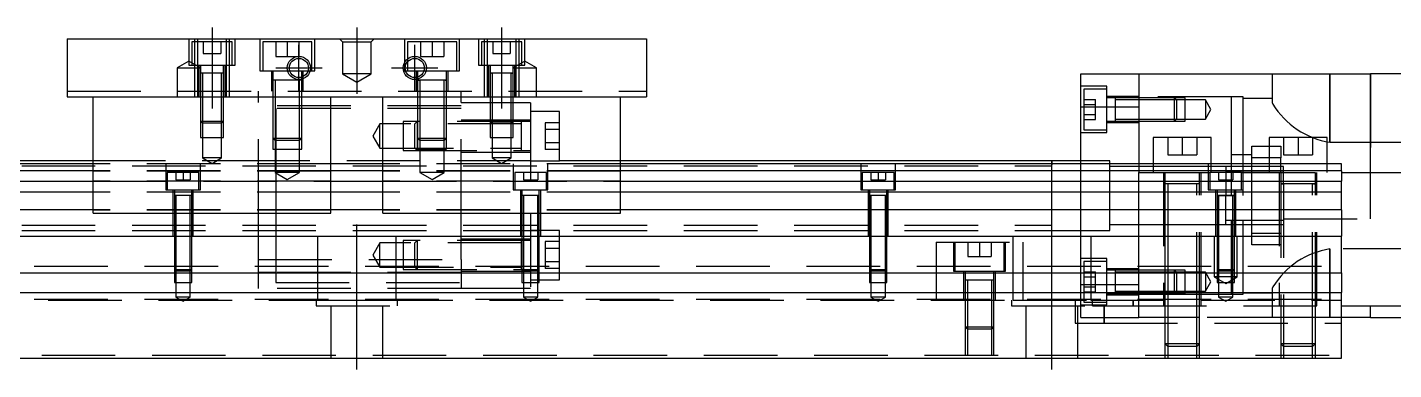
# Model space of a CAD drawing. Extents: x -10 to 536, y -255 to 77.
# Drawn here: x 113.1 to 349, y -223.3 to -164.3 of the extents above; entities that cross this region are included whole.
import ezdxf

# ---------------------------------------------------------------- set-up
doc = ezdxf.new("R2010")
doc.units = 0
doc.linetypes.add('CENTER', pattern=[50.8, 31.75, -6.35, 6.35, -6.35])
doc.linetypes.add('DASHED', pattern=[19.05, 12.7, -6.35])
doc.layers.get('0').update_dxf_attribs({"linetype": 'CONTINUOUS'})
doc.layers.add('CENTER', color=1, linetype='CENTER')

msp = doc.modelspace()

# ---------------------------------------------------------------- linework, layer by layer
at = {"color": 7, "linetype": 'CONTINUOUS'}
for p, q in [((120, -166.31), (120, -176.31)), ((120, -166.31), (220, -166.31)), ((220, -166.31), (220, -176.31)), ((295, -177.98029), (295, -172.31)), ((295, -172.31), (305, -172.31)), ((305, -172.31), (345, -172.31)), ((305, -172.31), (305, -187.81)), ((345, -189.31), (345, -172.31)), ((355, -172.31), (345, -172.31)), ((120, -176.31), (220, -176.31)), ((124.5, -196.31), (124.5, -176.31)), ((165.5, -196.31), (165.5, -176.31)), ((174.5, -196.31), (174.5, -176.31)), ((215.5, -196.31), (215.5, -176.31)), ((300.9, -176.460752), (300.9, -177.045768)), ((295, -177.98029), (305, -177.98029)), ((295, -187.81), (295, -177.98029)), ((317.5, -183.31), (307.5, -183.31)), ((307.5, -183.31), (307.5, -187.81)), ((317.5, -187.81), (317.5, -183.31)), ((337.5, -183.31), (327.5, -183.31)), ((327.5, -183.31), (327.5, -187.81)), ((337.5, -187.81), (337.5, -183.31)), ((124.5, -187.81), (0, -187.81)), ((124.5, -187.31), (60.5, -187.31)), ((174.5, -187.81), (165.5, -187.81)), ((290.005, -187.31), (215.5, -187.31)), ((340, -187.81), (215.5, -187.81)), ((295, -187.31), (289.995, -187.31)), ((290, -193.31), (290, -187.309994)), ((290, -199.310006), (290, -187.309994)), ((290, -187.808756), (290, -187.31)), ((290, -198.435), (290, -188.185)), ((340, -189.062272), (340, -187.81)), ((124.5, -189.062272), (0, -189.062272)), ((0, -190.83668), (124.5, -190.83668)), ((174.5, -189.062272), (165.5, -189.062272)), ((165.5, -190.83668), (174.5, -190.83668)), ((340, -189.062272), (215.5, -189.062272)), ((215.5, -190.83668), (340, -190.83668)), ((340, -189.062272), (340, -190.83668)), ((340, -189.31), (355, -189.31)), ((340, -192.733076), (340, -190.83668)), ((124.5, -192.733076), (0, -192.733076)), ((174.5, -192.733076), (165.5, -192.733076)), ((340, -192.733076), (215.5, -192.733076)), ((340, -195.787372), (340, -192.733076)), ((124.5, -195.787372), (0, -195.787372)), ((124.5, -196.31), (165.5, -196.31)), ((174.5, -195.787372), (165.5, -195.787372)), ((174.5, -196.31), (215.5, -196.31)), ((340, -195.787372), (215.5, -195.787372)), ((340, -195.787372), (340, -200.31)), ((0, -200.31), (340, -200.31)), ((290, -199.310006), (290, -198.435)), ((340, -206.61), (340, -200.31)), ((0, -206.61), (340, -206.61)), ((340, -206.61), (340, -210.01)), ((0, -210.01), (340, -210.01)), ((340, -221.31), (340, -210.01)), ((340, -212.31), (355, -212.31)), ((345, -214.31), (340, -214.31)), ((345, -214.31), (345, -212.31)), ((345, -214.31), (355, -214.31)), ((0, -221.31), (340, -221.31))]:
    msp.add_line(p, q, dxfattribs=at)
at = {"color": 3, "linetype": 'DASHED'}
for p, q in [((141, -166.31), (141, -170.81)), ((148.5, -166.81), (141.5, -166.81)), ((141.5, -166.81), (141.5, -170.81)), ((142.000006, -166.31), (142.000006, -166.81)), ((142.000006, -166.81), (142.000006, -170.81)), ((142.5, -166.31), (142.5, -176.31)), ((143.5, -166.81), (143.5, -168.81)), ((145, -166.81), (145, -168.81)), ((146.5, -166.81), (146.5, -168.81)), ((147.5, -176.31), (147.5, -166.31)), ((147.999994, -166.81), (147.999994, -166.31)), ((147.999994, -170.81), (147.999994, -166.81)), ((148.5, -170.81), (148.5, -166.81)), ((149, -170.81), (149, -166.31)), ((153.25, -166.31), (153.25, -171.81)), ((162.25, -166.81), (153.75, -166.81)), ((153.75, -166.81), (153.75, -171.81)), ((156, -166.81), (156, -169.31)), ((158, -166.81), (158, -169.31)), ((160, -166.81), (160, -169.31)), ((162.25, -171.81), (162.25, -166.81)), ((162.75, -171.81), (162.75, -166.31)), ((167, -166.31), (167.5, -166.81)), ((167.5, -166.81), (167.5, -172.31)), ((167.5, -166.81), (172.5, -166.81)), ((172.5, -166.81), (173, -166.31)), ((172.5, -172.31), (172.5, -166.81)), ((178.25, -166.31), (178.25, -171.81)), ((187.25, -166.81), (178.75, -166.81)), ((178.75, -166.81), (178.75, -169.74875)), ((181, -166.81), (181, -169.31)), ((183, -166.81), (183, -169.31)), ((185, -166.81), (185, -169.31)), ((187.25, -171.81), (187.25, -166.81)), ((187.75, -171.81), (187.75, -166.31)), ((191, -166.31), (191, -170.81)), ((198.5, -166.81), (191.5, -166.81)), ((191.5, -166.81), (191.5, -170.81)), ((192.000006, -166.31), (192.000006, -166.81)), ((192.000006, -166.81), (192.000006, -170.81)), ((192.5, -166.31), (192.5, -176.31)), ((193.5, -166.81), (193.5, -168.81)), ((195, -166.81), (195, -168.81)), ((196.5, -166.81), (196.5, -168.81)), ((197.5, -176.31), (197.5, -166.31)), ((197.999994, -166.81), (197.999994, -166.31)), ((197.999994, -170.81), (197.999994, -166.81)), ((198.5, -170.81), (198.5, -166.81)), ((199, -170.81), (199, -166.31)), ((143.5, -168.81), (145, -168.81)), ((145, -168.81), (146.5, -168.81)), ((156, -169.31), (158, -169.31)), ((158, -169.31), (160, -169.31)), ((178.75, -169.74875), (178.75, -170.232968)), ((181, -169.31), (183, -169.31)), ((183, -169.31), (185, -169.31)), ((193.5, -168.81), (195, -168.81)), ((195, -168.81), (196.5, -168.81)), ((141, -170.1553), (139, -171.31)), ((139, -171.31), (143, -171.31)), ((139, -171.31), (139, -176.31)), ((143, -171.31), (141, -170.1553)), ((141, -170.81), (149, -170.81)), ((142.000006, -170.81), (142.000006, -176.31)), ((142.75, -170.81), (142.75, -176.31)), ((143, -170.81), (143, -172.21)), ((147, -172.21), (147, -170.81)), ((147.25, -176.31), (147.25, -170.81)), ((147.999994, -176.31), (147.999994, -170.81)), ((153.25, -171.81), (162.75, -171.81)), ((155.25, -171.81), (155.25, -175.31)), ((155.5, -171.81), (155.5, -173.41)), ((160.5, -172.882418), (160.5, -171.81)), ((160.75, -175.31), (160.75, -171.81)), ((178.25, -171.81), (187.75, -171.81)), ((178.75, -170.232968), (178.75, -171.81)), ((180.25, -171.81), (180.25, -175.31)), ((180.5, -171.81), (180.5, -172.882418)), ((185.5, -173.41), (185.5, -171.81)), ((185.75, -175.31), (185.75, -171.81)), ((191, -170.81), (199, -170.81)), ((192.000006, -170.81), (192.000006, -176.31)), ((192.75, -170.81), (192.75, -176.31)), ((193, -170.81), (193, -172.21)), ((199, -170.1553), (197, -171.31)), ((197, -172.21), (197, -170.81)), ((197, -171.31), (201, -171.31)), ((197.25, -176.31), (197.25, -170.81)), ((197.999994, -176.31), (197.999994, -170.81)), ((201, -171.31), (199, -170.1553)), ((201, -176.31), (201, -171.31)), ((147.000006, -172.21), (142.999994, -172.21)), ((147.000006, -172.21), (142.999994, -172.21)), ((143, -172.205), (143, -172.21)), ((143.216708, -172.21), (143, -172.21)), ((143, -172.21), (143, -172.215)), ((143, -172.21), (143, -176.31)), ((146.783332, -172.21), (143.216708, -172.21)), ((143.35, -172.21), (143.35, -176.31)), ((146.65, -176.31), (146.65, -172.21)), ((147, -172.21), (146.783332, -172.21)), ((147, -172.21), (147, -172.205)), ((147, -172.215), (147, -172.21)), ((147, -176.31), (147, -172.21)), ((160.500006, -173.41), (155.499994, -173.41)), ((155.5, -173.405), (155.5, -173.41)), ((155.757468, -173.41), (155.5, -173.41)), ((155.5, -173.41), (155.5, -173.415)), ((155.5, -173.41), (155.5, -175.31)), ((160.013852, -173.41), (155.757468, -173.41)), ((155.9, -173.41), (155.9, -175.31)), ((160.242552, -173.41), (160.013852, -173.41)), ((160.1, -175.31), (160.1, -173.41)), ((160.5, -173.41), (160.242552, -173.41)), ((160.5, -173.246492), (160.5, -172.882418)), ((160.5, -173.41), (160.5, -173.246492)), ((160.5, -173.41), (160.5, -173.405)), ((160.5, -173.415), (160.5, -173.41)), ((160.5, -175.31), (160.5, -173.41)), ((167.5, -172.31), (170, -173.753376)), ((172.5, -172.31), (167.5, -172.31)), ((170, -173.753376), (172.5, -172.31)), ((185.500006, -173.41), (180.499994, -173.41)), ((185.500006, -173.41), (180.499994, -173.41)), ((185.500006, -173.41), (180.499994, -173.41)), ((180.5, -172.882418), (180.5, -173.246492)), ((180.5, -173.246492), (180.5, -173.41)), ((180.5, -173.405), (180.5, -173.41)), ((180.5, -173.41), (180.757448, -173.41)), ((180.757468, -173.41), (180.5, -173.41)), ((180.5, -173.41), (180.5, -173.415)), ((180.5, -173.41), (180.5, -175.31)), ((185.242552, -173.41), (180.757468, -173.41)), ((180.9, -173.41), (180.9, -175.31)), ((185.1, -175.31), (185.1, -173.41)), ((185.5, -173.41), (185.242552, -173.41)), ((185.242602, -173.41), (185.5, -173.41)), ((185.5, -173.41), (185.5, -173.405)), ((185.5, -173.415), (185.5, -173.41)), ((185.5, -175.31), (185.5, -173.41)), ((197.000006, -172.21), (192.999994, -172.21)), ((197.000006, -172.21), (192.999994, -172.21)), ((197.000006, -172.21), (192.999994, -172.21)), ((193, -172.205), (193, -172.21)), ((193, -172.21), (193.216462, -172.21)), ((193.216708, -172.21), (193, -172.21)), ((193, -172.21), (193, -172.215)), ((193, -172.21), (193, -176.31)), ((196.783332, -172.21), (193.216708, -172.21)), ((193.35, -172.21), (193.35, -176.31)), ((196.65, -176.31), (196.65, -172.21)), ((197, -172.21), (196.783332, -172.21)), ((196.783538, -172.21), (197, -172.21)), ((197, -172.21), (197, -172.205)), ((197, -172.215), (197, -172.21)), ((197, -176.31), (197, -172.21)), ((299.5, -174.460758), (295, -174.460758)), ((299.5, -182.460758), (299.5, -174.460758)), ((328, -172.31), (328, -177.044622)), ((338, -184.114212), (338, -172.31)), ((338, -172.31), (338, -184.114212)), ((345, -172.31), (345, -189.31)), ((120, -175.31), (220, -175.31)), ((143, -176.31), (143, -180.46)), ((143.000006, -176.31), (143.000002, -180.46)), ((143.35, -176.31), (143.35, -180.81)), ((146.65, -180.81), (146.65, -176.31)), ((146.999998, -180.46), (146.999994, -176.31)), ((147, -180.46), (147, -176.31)), ((153, -176.31), (153, -175.31)), ((153, -196.31), (153, -176.31)), ((155.5, -175.31), (155.5, -176.31)), ((155.5, -176.31), (155.5, -183.41)), ((155.500006, -175.31), (155.500006, -176.31)), ((155.500006, -176.31), (155.500006, -183.410006)), ((155.9, -175.31), (155.9, -176.31)), ((155.9, -176.31), (155.9, -183.81)), ((160.1, -176.31), (160.1, -175.31)), ((160.1, -183.81), (160.1, -176.31)), ((160.499994, -176.31), (160.499994, -175.31)), ((160.499994, -183.410006), (160.499994, -176.31)), ((160.5, -176.31), (160.5, -175.31)), ((160.5, -183.41), (160.5, -176.31)), ((180.5, -175.31), (180.5, -183.41)), ((180.500006, -175.31), (180.500006, -183.41)), ((180.9, -175.31), (180.9, -183.81)), ((185.1, -176.31), (185.1, -175.31)), ((185.1, -183.81), (185.1, -176.31)), ((185.499994, -176.31), (185.499994, -175.31)), ((185.499994, -183.410006), (185.499994, -176.31)), ((185.5, -176.31), (185.5, -175.31)), ((185.5, -183.41), (185.5, -176.31)), ((188, -176.31), (188, -175.31)), ((188, -196.31), (188, -176.31)), ((193, -176.31), (193, -180.46)), ((193.000006, -176.31), (193.000002, -180.46)), ((193.35, -176.31), (193.35, -180.81)), ((196.65, -180.81), (196.65, -176.31)), ((196.999998, -180.46), (196.999994, -176.31)), ((197, -180.46), (197, -176.31)), ((295.5, -174.960758), (295.5, -178.460758)), ((299.5, -174.960758), (295.5, -174.960758)), ((295.5, -176.728706), (297.5, -176.728706)), ((297.5, -177.594732), (297.5, -176.728706)), ((305, -176.210758), (299.5, -176.210758)), ((300.9, -176.460758), (299.5, -176.460758)), ((300.9, -176.460758), (300.895, -176.460758)), ((300.9, -176.460758), (300.9, -176.677426)), ((305, -176.460758), (300.9, -176.460758)), ((300.905, -176.460758), (300.9, -176.460758)), ((300.9, -176.677426), (300.9, -177.045772)), ((305, -176.810758), (300.9, -176.810758)), ((321, -176.31), (305, -176.31)), ((311.15, -176.460758), (305, -176.460758)), ((311.15, -176.46076), (305, -176.460762)), ((311.5, -176.810758), (305, -176.810758)), ((311.15, -178.460758), (311.15, -176.460758)), ((311.5, -176.810758), (311.15, -176.460758)), ((313, -176.460762), (311.15, -176.46076)), ((311.5, -176.810758), (311.5, -178.460758)), ((313, -176.810758), (311.5, -176.810758)), ((313, -180.460752), (313, -176.460762)), ((316.5, -176.810758), (313, -176.810758)), ((316.5, -176.810758), (316.5, -180.110758)), ((317.452628, -178.460758), (316.5, -176.810758)), ((321, -187.81), (321, -176.31)), ((323, -176.31), (321, -176.31)), ((323, -187.81), (323, -176.31)), ((328, -176.56), (323, -176.56)), ((188, -177.81), (153, -177.81)), ((156, -178.31), (156, -183.81)), ((188, -178.31), (156, -178.31)), ((160.5, -178.31), (160.1, -178.31)), ((200, -177.31), (188, -177.31)), ((200, -177.31), (200, -209.31)), ((205, -178.81), (200, -178.81)), ((205, -187.31), (205, -178.81)), ((295.5, -177.594732), (297.5, -177.594732)), ((295.5, -178.460758), (295.5, -181.960758)), ((297.5, -179.326782), (297.5, -177.594732)), ((300.9, -177.045768), (300.9, -178.320712)), ((300.9, -177.045772), (300.9, -178.460758)), ((300.9, -178.320712), (300.9, -178.600804)), ((300.9, -178.460758), (300.9, -179.875816)), ((300.9, -178.600804), (300.9, -179.87582)), ((311.15, -180.460758), (311.15, -178.460758)), ((311.5, -178.460758), (311.5, -180.110758)), ((316.5, -180.110758), (317.452628, -178.460758)), ((328, -177.044622), (328.03311, -177.266202)), ((328.03311, -177.266202), (328.13006, -177.52654)), ((143, -180.46), (147, -180.46)), ((143, -180.46), (143.35, -180.81)), ((143.000002, -180.46), (143.000006, -183.31)), ((146.65, -180.81), (143.35, -180.81)), ((143.35, -180.81), (143.35, -183.31)), ((146.65, -180.81), (147, -180.46)), ((146.65, -183.31), (146.65, -180.81)), ((146.999994, -183.31), (146.999998, -180.46)), ((174, -180.96), (172.787564, -183.06)), ((174, -185.16), (174, -180.96)), ((198.4, -180.96), (174, -180.96)), ((200, -180.56), (178, -180.560004)), ((178, -180.560004), (178, -185.559994)), ((180.4, -180.560003), (180.4, -185.559995)), ((200, -180.31), (188, -180.31)), ((193, -180.46), (197, -180.46)), ((193, -180.46), (193.35, -180.81)), ((193.000002, -180.46), (193.000006, -183.31)), ((196.65, -180.81), (193.35, -180.81)), ((193.35, -180.81), (193.35, -183.31)), ((196.65, -180.81), (197, -180.46)), ((196.65, -183.31), (196.65, -180.81)), ((196.999994, -183.31), (196.999998, -180.46)), ((198.4, -185.56), (198.4, -180.56)), ((202.5, -180.750598), (202.5, -185.369402)), ((205, -180.750598), (202.5, -180.750598)), ((295.5, -179.326782), (297.5, -179.326782)), ((295.5, -180.192808), (297.5, -180.192808)), ((297.5, -180.192808), (297.5, -179.326782)), ((299.5, -180.460758), (300.9, -180.460758)), ((299.5, -180.710758), (305, -180.710758)), ((300.895, -180.460758), (300.9, -180.460758)), ((300.9, -179.875816), (300.9, -180.24405)), ((300.9, -179.87582), (300.9, -180.460762)), ((300.9, -180.110758), (305, -180.110758)), ((300.9, -180.24405), (300.9, -180.460758)), ((300.9, -180.460758), (305, -180.460758)), ((300.9, -180.460758), (300.905, -180.460758)), ((305, -180.110758), (311.5, -180.110758)), ((305, -180.460752), (311.15, -180.460756)), ((305, -180.460758), (311.15, -180.460758)), ((311.15, -180.460758), (311.5, -180.110758)), ((311.15, -180.460756), (313, -180.460752)), ((311.5, -180.110758), (313, -180.110758)), ((313, -180.110758), (316.5, -180.110758)), ((143.000006, -183.31), (146.999994, -183.31)), ((143.35, -183.31), (143.35, -186.81)), ((146.65, -186.81), (146.65, -183.31)), ((155.5, -183.41), (160.5, -183.41)), ((155.5, -183.41), (155.9, -183.81)), ((155.500006, -183.410006), (155.500006, -185.31)), ((160.1, -183.81), (155.9, -183.81)), ((155.9, -183.81), (155.9, -185.31)), ((156, -183.81), (156, -196.31)), ((160.1, -183.81), (160.5, -183.41)), ((160.1, -185.31), (160.1, -183.81)), ((160.499994, -185.31), (160.499994, -183.410006)), ((172.787564, -183.06), (174, -185.16)), ((180.5, -183.41), (185.5, -183.41)), ((180.5, -183.41), (180.9, -183.81)), ((180.500006, -183.41), (180.500006, -185.31)), ((185.1, -183.81), (180.9, -183.81)), ((180.9, -183.81), (180.9, -185.31)), ((185.1, -183.81), (185.5, -183.41)), ((185.1, -185.31), (185.1, -183.81)), ((185.499994, -185.31), (185.499994, -183.410006)), ((193.000006, -183.31), (196.999994, -183.31)), ((193.35, -183.31), (193.35, -186.81)), ((196.65, -186.81), (196.65, -183.31)), ((205, -181.9053), (202.5, -181.9053)), ((295, -182.460758), (299.5, -182.460758)), ((295.5, -181.960758), (299.5, -181.960758)), ((310, -183.31), (310, -186.31)), ((312.5, -183.31), (312.5, -186.31)), ((315, -183.31), (315, -186.31)), ((330, -183.31), (330, -186.31)), ((332.5, -183.31), (332.5, -186.31)), ((335, -183.31), (335, -186.31)), ((155.500006, -185.31), (160.499994, -185.31)), ((155.9, -185.31), (155.9, -189.31)), ((160.1, -189.31), (160.1, -185.31)), ((174, -185.16), (198.4, -185.16)), ((178, -185.559994), (200, -185.56)), ((180.500006, -185.31), (185.499994, -185.31)), ((180.9, -185.31), (180.9, -189.31)), ((185.1, -189.31), (185.1, -185.31)), ((188, -185.81), (200, -185.81)), ((205, -184.2147), (202.5, -184.2147)), ((205, -185.369402), (202.5, -185.369402)), ((310, -186.31), (312.5, -186.31)), ((312.5, -186.31), (315, -186.31)), ((324.5, -186.31), (321, -186.31)), ((324.5, -184.81), (327.5, -184.81)), ((324.5, -186.81), (324.5, -184.81)), ((327.5, -184.81), (329.5, -184.81)), ((329.5, -184.81), (329.5, -186.81)), ((330, -186.31), (332.5, -186.31)), ((332.5, -186.31), (335, -186.31)), ((338, -184.114212), (353, -184.114212)), ((55, -188.185), (290, -188.185)), ((156, -187.31), (124.5, -187.31)), ((165.5, -187.81), (124.5, -187.81)), ((137, -187.81), (137, -192.31)), ((143, -192.31), (143, -187.81)), ((146.65, -186.81), (143.35, -186.81)), ((143.35, -186.81), (145, -187.762628)), ((145, -187.762628), (146.65, -186.81)), ((200, -187.31), (156, -187.31)), ((215.5, -187.81), (174.5, -187.81)), ((196.65, -186.81), (193.35, -186.81)), ((193.35, -186.81), (195, -187.762628)), ((195, -187.762628), (196.65, -186.81)), ((197, -187.81), (197, -192.31)), ((200, -187.31), (205, -187.31)), ((200, -187.31), (205, -187.31)), ((203, -192.31), (203, -187.81)), ((215.5, -187.31), (205, -187.31)), ((257, -187.81), (257, -192.31)), ((263, -192.31), (263, -187.81)), ((290, -187.31), (290, -187.984782)), ((290, -193.109962), (290, -187.808756)), ((300, -187.31), (295, -187.31)), ((295, -200.31), (295, -187.81)), ((300, -187.81), (300, -187.31)), ((300, -193.31), (300, -187.81)), ((305, -188.31), (300, -188.31)), ((305, -187.81), (305, -189.31)), ((307.5, -188.31), (305, -188.31)), ((307.5, -187.81), (307.5, -189.31)), ((317.5, -188.31), (307.5, -188.31)), ((317, -187.81), (317, -192.31)), ((317.5, -189.31), (317.5, -187.81)), ((320.005, -188.31), (317.5, -188.31)), ((320.005, -188.31), (319.995, -198.31)), ((321, -188.31), (319.995, -188.31)), ((321, -189.31), (321, -187.81)), ((324.5, -188.31), (321, -188.31)), ((323, -192.31), (323, -187.81)), ((327.5, -186.81), (324.5, -186.81)), ((324.5, -187.81), (324.5, -186.81)), ((324.5, -189.31), (324.5, -187.81)), ((327.5, -188.31), (324.5, -188.31)), ((329.5, -186.81), (327.5, -186.81)), ((327.5, -187.81), (327.5, -189.31)), ((329.5, -188.31), (327.5, -188.31)), ((329.5, -187.81), (329.5, -186.81)), ((329.5, -189.31), (329.5, -187.81)), ((330, -188.31), (329.5, -188.31)), ((330, -189.31), (330, -188.31)), ((337.5, -189.31), (337.5, -187.81)), ((165.5, -189.062272), (124.5, -189.062272)), ((165.5, -189.107056), (124.5, -189.107056)), ((165.5, -190.81), (124.5, -190.81)), ((124.5, -190.83668), (165.5, -190.83668)), ((142.75, -189.31), (137.25, -189.31)), ((137.25, -189.31), (137.25, -192.31)), ((138.75, -189.31), (138.75, -190.61)), ((138.75, -190.61), (140, -190.61)), ((140, -189.31), (140, -190.61)), ((140, -190.61), (141.25, -190.61)), ((141.25, -189.31), (141.25, -190.61)), ((142.75, -192.31), (142.75, -189.31)), ((160.1, -189.31), (155.9, -189.31)), ((155.9, -189.31), (158, -190.522436)), ((158, -190.522436), (160.1, -189.31)), ((215.5, -189.062272), (174.5, -189.062272)), ((215.5, -189.107056), (174.5, -189.107056)), ((215.5, -190.81), (174.5, -190.81)), ((174.5, -190.83668), (215.5, -190.83668)), ((185.1, -189.31), (180.9, -189.31)), ((180.9, -189.31), (183, -190.522436)), ((183, -190.522436), (185.1, -189.31)), ((202.75, -189.31), (197.25, -189.31)), ((197.25, -189.31), (197.25, -192.31)), ((198.75, -189.31), (198.75, -190.61)), ((198.75, -190.61), (200, -190.61)), ((200, -189.31), (200, -190.61)), ((200, -190.61), (201.25, -190.61)), ((201.25, -189.31), (201.25, -190.61)), ((202.75, -192.31), (202.75, -189.31)), ((262.75, -189.31), (257.25, -189.31)), ((257.25, -189.31), (257.25, -192.31)), ((258.75, -189.31), (258.75, -190.61)), ((258.75, -190.61), (260, -190.61)), ((260, -189.31), (260, -190.61)), ((260, -190.61), (261.25, -190.61)), ((261.25, -189.31), (261.25, -190.61)), ((262.75, -192.31), (262.75, -189.31)), ((305, -189.31), (317.25, -189.31)), ((305, -200.31), (305, -189.31)), ((309.25, -189.31), (309.25, -212.31)), ((309.5, -189.31), (309.5, -191.31)), ((315.5, -191.31), (315.5, -189.31)), ((315.75, -212.31), (315.75, -189.31)), ((322.75, -189.31), (317.25, -189.31)), ((317.25, -189.31), (317.25, -192.31)), ((318.75, -189.31), (318.75, -190.61)), ((318.75, -190.61), (320, -190.61)), ((320, -189.06), (330, -189.06)), ((320, -190.61), (321.25, -190.61)), ((321, -192.31), (321, -189.31)), ((321.25, -189.31), (321.25, -190.61)), ((322.75, -189.31), (340, -189.31)), ((322.75, -192.31), (322.75, -189.31)), ((324.5, -199.81), (324.5, -189.31)), ((329.25, -189.31), (329.25, -212.31)), ((329.5, -189.31), (329.5, -191.31)), ((330, -191.31), (330, -189.31)), ((335.5, -191.31), (335.5, -189.31)), ((335.75, -212.31), (335.75, -189.31)), ((345, -197.31), (345, -189.31)), ((165.5, -192.733076), (124.5, -192.733076)), ((137, -192.31), (143, -192.31)), ((138.25, -192.31), (138.25, -200.31)), ((139.998804, -193.31), (138.499994, -193.31)), ((141.500006, -193.31), (138.499994, -193.31)), ((138.5, -192.31), (138.5, -193.31)), ((138.5, -193.305), (138.5, -193.31)), ((138.624678, -193.31), (138.5, -193.31)), ((138.5, -193.31), (138.5, -193.315)), ((138.5, -193.31), (138.5, -200.31)), ((139.998804, -193.31), (138.624678, -193.31)), ((138.75, -193.31), (138.75, -200.31)), ((141.500006, -193.31), (139.998804, -193.31)), ((141.37533, -193.31), (139.998804, -193.31)), ((141.25, -200.31), (141.25, -193.31)), ((141.5, -193.31), (141.37533, -193.31)), ((141.5, -193.31), (141.5, -192.31)), ((141.5, -193.31), (141.5, -193.305)), ((141.5, -193.315), (141.5, -193.31)), ((141.5, -200.31), (141.5, -193.31)), ((141.75, -200.31), (141.75, -192.31)), ((215.5, -192.733076), (174.5, -192.733076)), ((197, -192.31), (203, -192.31)), ((198.25, -192.31), (198.25, -200.31)), ((199.998804, -193.31), (198.499994, -193.31)), ((201.500006, -193.31), (198.499994, -193.31)), ((198.5, -192.31), (198.5, -193.31)), ((198.5, -193.305), (198.5, -193.31)), ((198.624678, -193.31), (198.5, -193.31)), ((198.5, -193.31), (198.5, -193.315)), ((198.5, -193.31), (198.5, -200.31)), ((199.998804, -193.31), (198.624678, -193.31)), ((198.75, -193.31), (198.75, -200.31)), ((201.500006, -193.31), (199.998804, -193.31)), ((201.37533, -193.31), (199.998804, -193.31)), ((201.25, -200.31), (201.25, -193.31)), ((201.5, -193.31), (201.37533, -193.31)), ((201.5, -193.31), (201.5, -192.31)), ((201.5, -193.31), (201.5, -193.305)), ((201.5, -193.315), (201.5, -193.31)), ((201.5, -200.31), (201.5, -193.31)), ((201.75, -200.31), (201.75, -192.31)), ((257, -192.31), (263, -192.31)), ((258.25, -192.31), (258.25, -200.31)), ((259.998804, -193.31), (258.499994, -193.31)), ((261.500006, -193.31), (258.499994, -193.31)), ((258.5, -192.31), (258.5, -193.31)), ((258.5, -193.305), (258.5, -193.31)), ((258.624678, -193.31), (258.5, -193.31)), ((258.5, -193.31), (258.5, -193.315)), ((258.5, -193.31), (258.5, -200.31)), ((259.998804, -193.31), (258.624678, -193.31)), ((258.75, -193.31), (258.75, -200.31)), ((261.500006, -193.31), (259.998804, -193.31)), ((261.37533, -193.31), (259.998804, -193.31)), ((261.25, -200.31), (261.25, -193.31)), ((261.5, -193.31), (261.37533, -193.31)), ((261.5, -193.31), (261.5, -192.31)), ((261.5, -193.31), (261.5, -193.305)), ((261.5, -193.315), (261.5, -193.31)), ((261.5, -200.31), (261.5, -193.31)), ((261.75, -200.31), (261.75, -192.31)), ((290, -199.309164), (290, -193.109962)), ((300, -199.31), (300, -193.31)), ((315.500006, -191.31), (309.499994, -191.31)), ((309.5, -191.305), (309.5, -191.31)), ((309.849602, -191.31), (309.5, -191.31)), ((309.5, -191.31), (309.5, -200.31)), ((309.5, -191.31), (309.5, -191.315)), ((315.15035, -191.31), (309.849602, -191.31)), ((310, -191.31), (310, -200.31)), ((315, -212.31), (315, -191.31)), ((315.5, -191.31), (315.15035, -191.31)), ((315.5, -191.31), (315.5, -191.305)), ((315.5, -212.31), (315.5, -191.31)), ((315.5, -191.315), (315.5, -191.31)), ((317, -192.31), (323, -192.31)), ((318.25, -192.31), (318.25, -200.31)), ((321.500006, -193.31), (318.499994, -193.31)), ((320, -193.31), (318.499994, -193.31)), ((321.500006, -193.31), (318.499994, -193.31)), ((318.5, -192.31), (318.5, -193.31)), ((318.5, -193.305), (318.5, -193.31)), ((318.5, -193.31), (318.62467, -193.31)), ((318.624678, -193.31), (318.5, -193.31)), ((318.5, -193.31), (318.5, -200.31)), ((318.5, -193.31), (318.5, -193.315)), ((318.62467, -193.31), (321.375392, -193.31)), ((319.998804, -193.31), (318.624678, -193.31)), ((318.75, -193.31), (318.75, -200.31)), ((321.37533, -193.31), (319.998804, -193.31)), ((321.500006, -193.31), (320, -193.31)), ((321, -193.31), (321, -192.31)), ((321, -210.31), (321, -193.31)), ((321.25, -200.31), (321.25, -193.31)), ((321.5, -193.31), (321.37533, -193.31)), ((321.375392, -193.31), (321.5, -193.31)), ((321.5, -193.31), (321.5, -192.31)), ((321.5, -193.31), (321.5, -193.305)), ((321.5, -200.31), (321.5, -193.31)), ((321.5, -193.315), (321.5, -193.31)), ((321.75, -200.31), (321.75, -192.31)), ((323, -193.31), (323, -192.31)), ((323, -210.31), (323, -193.31)), ((335.500006, -191.31), (329.499994, -191.31)), ((335.500006, -191.31), (329.499994, -191.31)), ((335.500006, -191.31), (329.499994, -191.31)), ((329.5, -191.305), (329.5, -191.31)), ((329.5, -191.31), (329.84965, -191.31)), ((329.849602, -191.31), (329.5, -191.31)), ((329.5, -191.31), (329.5, -191.315)), ((329.5, -191.31), (329.5, -212.31)), ((335.15035, -191.31), (329.849602, -191.31)), ((330, -191.31), (330, -212.31)), ((335, -212.31), (335, -191.31)), ((335.150204, -191.31), (335.5, -191.31)), ((335.5, -191.31), (335.15035, -191.31)), ((335.5, -191.31), (335.5, -191.305)), ((335.5, -191.315), (335.5, -191.31)), ((335.5, -212.31), (335.5, -191.31)), ((165.5, -195.787372), (124.5, -195.787372)), ((165.5, -195.81), (124.5, -195.81)), ((153, -200.31), (153, -196.31)), ((156, -196.31), (156, -200.31)), ((215.5, -195.787372), (174.5, -195.787372)), ((215.5, -195.81), (174.5, -195.81)), ((188, -200.31), (188, -196.31)), ((320, -197.56), (330, -197.56)), ((330, -197.31), (345, -197.31)), ((55, -198.435), (290, -198.435)), ((55, -199.31), (290, -199.31)), ((138.5, -200.31), (138.5, -206.06)), ((138.500006, -200.31), (138.500002, -206.06)), ((138.75, -200.31), (138.75, -206.31)), ((141.25, -206.31), (141.25, -200.31)), ((141.499998, -206.06), (141.499994, -200.31)), ((141.5, -206.06), (141.5, -200.31)), ((153, -204.31), (153, -200.31)), ((156, -200.31), (156, -206.61)), ((163.291796, -211.31), (163.291796, -200.31)), ((176.708204, -200.31), (176.708204, -211.31)), ((188, -204.31), (188, -200.31)), ((198.5, -200.31), (198.5, -206.06)), ((198.500006, -200.31), (198.500002, -206.06)), ((198.75, -200.31), (198.75, -206.31)), ((205, -199.31), (200, -199.31)), ((201.25, -206.31), (201.25, -200.31)), ((201.499998, -206.06), (201.499994, -200.31)), ((201.5, -206.06), (201.5, -200.31)), ((205, -207.81), (205, -199.31)), ((258.5, -200.31), (258.5, -206.06)), ((258.500006, -200.31), (258.500002, -206.06)), ((258.75, -200.31), (258.75, -206.31)), ((261.25, -206.31), (261.25, -200.31)), ((261.499998, -206.06), (261.499994, -200.31)), ((261.5, -206.06), (261.5, -200.31)), ((283.291796, -211.31), (283.291796, -200.31)), ((289.995, -199.31), (290, -199.31)), ((290, -199.31), (290, -199.309164)), ((290, -199.31), (290.005, -199.31)), ((290, -199.31), (295, -199.31)), ((295, -199.31), (300, -199.31)), ((295, -206.61), (295, -200.31)), ((296.708204, -200.31), (296.708204, -211.31)), ((300, -198.31), (305, -198.31)), ((305, -198.31), (309.5, -198.31)), ((305, -206.61), (305, -200.31)), ((309.5, -198.31), (310, -198.31)), ((309.5, -200.31), (309.5, -206.61)), ((310, -198.31), (320.005, -198.31)), ((310, -200.31), (310, -206.61)), ((318, -200.31), (318, -207.31)), ((318.5, -200.31), (318.5, -206.06)), ((318.500006, -200.31), (318.500006, -206.060006)), ((318.75, -200.31), (318.75, -206.31)), ((319.995, -198.31), (329.5, -198.31)), ((320.005, -198.31), (329.5, -198.31)), ((321.25, -206.31), (321.25, -200.31)), ((321.499994, -206.060006), (321.499994, -200.31)), ((321.5, -206.06), (321.5, -200.31)), ((322, -207.31), (322, -200.31)), ((324.5, -199.81), (329.5, -199.81)), ((324.5, -201.81), (324.5, -199.81)), ((329.5, -198.31), (330, -198.31)), ((174, -201.46), (172.787564, -203.56)), ((174, -205.66), (174, -201.46)), ((198.4, -201.46), (174, -201.46)), ((200, -201.06), (178, -201.060004)), ((178, -201.060004), (178, -206.059994)), ((180.4, -201.060003), (180.4, -206.059995)), ((200, -200.81), (188, -200.81)), ((198.4, -205.96), (198.4, -200.96)), ((202.5, -201.250598), (202.5, -205.869402)), ((205, -201.250598), (202.5, -201.250598)), ((205, -202.4053), (202.5, -202.4053)), ((270, -201.31), (270, -206.61)), ((270, -201.31), (285, -201.31)), ((273, -201.31), (273, -206.31)), ((273.25, -201.31), (273.25, -206.31)), ((275.5, -201.31), (275.5, -203.81)), ((277.5, -201.31), (277.5, -203.81)), ((279.5, -201.31), (279.5, -203.81)), ((281.75, -206.31), (281.75, -201.31)), ((282, -206.31), (282, -201.31)), ((285, -201.31), (285, -206.61)), ((329.5, -201.81), (324.5, -201.81)), ((353, -202.505788), (338, -202.505788)), ((338, -214.31), (338, -202.505788)), ((338, -202.505788), (338, -212.31)), ((153, -204.31), (188, -204.31)), ((153, -206.61), (153, -204.31)), ((172.787564, -203.56), (174, -205.66)), ((188, -204.31), (188, -206.61)), ((205, -204.7147), (202.5, -204.7147)), ((275.5, -203.81), (277.5, -203.81)), ((277.5, -203.81), (279.5, -203.81)), ((299.5, -204.159242), (295, -204.159242)), ((295.5, -204.659242), (295.5, -206.61)), ((299.5, -204.659242), (295.5, -204.659242)), ((299.5, -212.159242), (299.5, -204.159242)), ((0, -205.46), (340, -205.46)), ((138.5, -206.06), (141.5, -206.06)), ((138.5, -206.06), (138.75, -206.31)), ((138.500002, -206.06), (138.500006, -206.61)), ((138.500006, -206.61), (138.500006, -208.31)), ((141.25, -206.31), (138.75, -206.31)), ((138.75, -206.31), (138.75, -208.31)), ((141.25, -206.31), (141.5, -206.06)), ((141.25, -208.31), (141.25, -206.31)), ((141.499994, -206.61), (141.499998, -206.06)), ((141.499994, -208.31), (141.499994, -206.61)), ((156, -206.585918), (153, -206.585918)), ((153, -209.31), (153, -206.61)), ((188, -206.585918), (156, -206.585918)), ((156, -206.61), (156, -208.31)), ((174, -205.66), (198.4, -205.66)), ((178, -206.059994), (200, -206.06)), ((188, -206.31), (200, -206.31)), ((188, -206.61), (188, -209.31)), ((198.5, -206.06), (201.5, -206.06)), ((198.5, -206.06), (198.75, -206.31)), ((198.500002, -206.06), (198.500006, -206.61)), ((198.500006, -206.06), (200, -206.06)), ((198.500006, -206.61), (198.500006, -208.31)), ((201.25, -206.31), (198.75, -206.31)), ((198.75, -206.31), (198.75, -208.31)), ((201.25, -206.31), (201.5, -206.06)), ((201.25, -208.31), (201.25, -206.31)), ((201.499994, -206.61), (201.499998, -206.06)), ((201.499994, -208.31), (201.499994, -206.61)), ((205, -205.869402), (202.5, -205.869402)), ((258.5, -206.06), (261.5, -206.06)), ((258.5, -206.06), (258.75, -206.31)), ((258.500002, -206.06), (258.500006, -206.61)), ((258.500006, -206.61), (258.500006, -208.31)), ((261.25, -206.31), (258.75, -206.31)), ((258.75, -206.31), (258.75, -208.31)), ((261.25, -206.31), (261.5, -206.06)), ((261.25, -208.31), (261.25, -206.31)), ((261.499994, -206.61), (261.499998, -206.06)), ((261.499994, -208.31), (261.499994, -206.61)), ((270, -206.61), (270, -210.01)), ((273, -206.31), (282, -206.31)), ((274.75, -206.31), (274.75, -211.31)), ((275, -206.31), (275, -206.61)), ((275, -206.61), (275, -207.91)), ((280, -206.61), (280, -206.31)), ((280, -207.91), (280, -206.61)), ((280.25, -211.31), (280.25, -206.31)), ((285, -206.61), (285, -210.01)), ((295, -208.63971), (295, -206.61)), ((295.5, -206.427192), (297.5, -206.427192)), ((295.5, -206.61), (295.5, -208.159242)), ((295.5, -207.293218), (297.5, -207.293218)), ((297.5, -207.293218), (297.5, -206.427192)), ((297.5, -209.025268), (297.5, -207.293218)), ((305, -205.909242), (299.5, -205.909242)), ((300.9, -206.159242), (299.5, -206.159242)), ((300.9, -206.159242), (300.895, -206.159242)), ((300.9, -206.159238), (300.9, -210.159248)), ((300.9, -206.159238), (300.9, -206.509242)), ((300.9, -206.159238), (300.9, -210.159248)), ((300.9, -206.159242), (300.9, -206.37591)), ((305, -206.159242), (300.9, -206.159242)), ((300.905, -206.159242), (300.9, -206.159242)), ((300.9, -206.37591), (300.9, -206.609676)), ((300.9, -206.509242), (300.9, -206.61)), ((305, -206.509242), (300.9, -206.509242)), ((300.9, -206.609676), (300.9, -208.159242)), ((300.9, -206.61), (300.9, -208.026198)), ((309.5, -206.159242), (305, -206.159242)), ((309.5, -206.159248), (305, -206.159248)), ((309.5, -206.509242), (305, -206.509242)), ((305, -210.01), (305, -206.61)), ((310, -206.159242), (309.5, -206.159242)), ((310, -206.159248), (309.5, -206.159248)), ((310, -206.509242), (309.5, -206.509242)), ((309.5, -206.61), (309.5, -210.01)), ((311.15, -206.159242), (310, -206.159242)), ((311.15, -206.159244), (310, -206.159248)), ((311.5, -206.509242), (310, -206.509242)), ((310, -206.61), (310, -210.01)), ((311.15, -206.61), (311.15, -206.159242)), ((311.5, -206.509242), (311.15, -206.159242)), ((313, -206.159248), (311.15, -206.159244)), ((311.15, -208.159242), (311.15, -206.61)), ((311.5, -206.509242), (311.5, -206.61)), ((313, -206.509242), (311.5, -206.509242)), ((311.5, -206.61), (311.5, -208.159242)), ((313, -206.61), (313, -206.159248)), ((316.5, -206.509242), (313, -206.509242)), ((313, -210.01), (313, -206.61)), ((316.5, -206.509242), (316.5, -209.809242)), ((317.452628, -208.159242), (316.5, -206.509242)), ((322, -207.31), (318, -207.31)), ((318, -207.31), (320, -208.4647)), ((318.5, -206.06), (321.5, -206.06)), ((318.5, -206.06), (318.75, -206.31)), ((318.500006, -206.060006), (318.500006, -206.61)), ((318.500006, -206.61), (318.500006, -208.31)), ((321.25, -206.31), (318.75, -206.31)), ((318.75, -206.31), (318.75, -208.31)), ((320, -208.4647), (322, -207.31)), ((321.25, -206.31), (321.5, -206.06)), ((321.25, -208.31), (321.25, -206.31)), ((321.499994, -206.61), (321.499994, -206.060006)), ((321.499994, -208.31), (321.499994, -206.61)), ((138.500006, -208.31), (141.499994, -208.31)), ((138.75, -208.31), (138.75, -210.81)), ((141.25, -210.81), (141.25, -208.31)), ((188, -209.31), (153, -209.31)), ((156, -208.31), (188, -208.31)), ((200, -209.31), (188, -209.31)), ((198.500006, -208.31), (201.499994, -208.31)), ((198.75, -208.31), (198.75, -210.81)), ((200, -207.81), (205, -207.81)), ((201.25, -210.81), (201.25, -208.31)), ((258.500006, -208.31), (261.499994, -208.31)), ((258.75, -208.31), (258.75, -210.81)), ((261.25, -210.81), (261.25, -208.31)), ((280.000006, -207.91), (274.999994, -207.91)), ((280.000006, -207.91), (274.999994, -207.91)), ((275, -207.905), (275, -207.91)), ((275.257468, -207.91), (275, -207.91)), ((275, -207.91), (275, -210.01)), ((275, -207.91), (275, -207.915)), ((279.742552, -207.91), (275.257468, -207.91)), ((275.4, -207.91), (275.4, -210.01)), ((279.6, -210.01), (279.6, -207.91)), ((280, -207.91), (279.742552, -207.91)), ((280, -207.91), (280, -207.905)), ((280, -210.01), (280, -207.91)), ((280, -207.915), (280, -207.91)), ((295, -210.01), (295, -208.63971)), ((295, -208.63971), (305, -208.63971)), ((295.5, -208.159242), (295.5, -210.01)), ((295.5, -209.025268), (297.5, -209.025268)), ((295.5, -209.891294), (297.5, -209.891294)), ((297.5, -209.891294), (297.5, -209.025268)), ((300.9, -208.026198), (300.9, -208.292286)), ((300.9, -208.159242), (300.9, -210.159248)), ((300.9, -208.159242), (300.9, -210.159248)), ((300.9, -208.159242), (300.9, -209.942534)), ((300.9, -208.292286), (300.9, -209.809242)), ((300.9, -209.809242), (305, -209.809242)), ((305, -209.809242), (309.5, -209.809242)), ((309.5, -209.809242), (310, -209.809242)), ((310, -209.809242), (311.5, -209.809242)), ((311.15, -210.01), (311.15, -208.159242)), ((311.299242, -210.01), (311.5, -209.809242)), ((311.5, -208.159242), (311.5, -209.809242)), ((311.5, -209.809242), (313, -209.809242)), ((313, -209.809242), (316.5, -209.809242)), ((316.5, -209.809242), (317.452628, -208.159242)), ((318.500006, -208.31), (321.499994, -208.31)), ((318.75, -208.31), (318.75, -210.81)), ((321.25, -210.81), (321.25, -208.31)), ((328.0406, -209.327478), (328, -209.575378)), ((328, -209.575378), (328, -214.31)), ((328.159074, -209.032398), (328.0406, -209.327478)), ((0, -211.16), (340, -211.16)), ((116.708204, -211.31), (283.291796, -211.31)), ((141.25, -210.81), (138.75, -210.81)), ((138.75, -210.81), (140, -211.531688)), ((140, -211.531688), (141.25, -210.81)), ((163, -211.31), (163, -212.31)), ((163.291796, -211.31), (176.708204, -211.31)), ((177, -212.31), (177, -211.31)), ((201.25, -210.81), (198.75, -210.81)), ((198.75, -210.81), (200, -211.531688)), ((200, -211.531688), (201.25, -210.81)), ((261.25, -210.81), (258.75, -210.81)), ((258.75, -210.81), (260, -211.531688)), ((260, -211.531688), (261.25, -210.81)), ((270, -210.01), (270, -211.31)), ((275, -210.01), (275, -211.31)), ((275, -211.31), (275, -215.91)), ((275.000006, -211.31), (275.000002, -215.91)), ((275.4, -210.01), (275.4, -211.31)), ((275.4, -211.31), (275.4, -216.31)), ((279.6, -211.31), (279.6, -210.01)), ((279.6, -216.31), (279.6, -211.31)), ((279.999998, -215.91), (279.999994, -211.31)), ((280, -211.31), (280, -210.01)), ((280, -215.91), (280, -211.31)), ((283, -211.31), (283, -212.31)), ((283.291796, -211.31), (296.708204, -211.31)), ((285, -210.01), (285, -211.31)), ((294, -211.31), (294, -212.31)), ((295, -211.31), (295, -210.01)), ((295, -214.31), (295, -211.31)), ((295, -212.159242), (299.5, -212.159242)), ((295.5, -210.01), (295.5, -211.31)), ((295.5, -211.31), (295.5, -211.659242)), ((295.5, -211.659242), (299.5, -211.659242)), ((296.708204, -211.31), (340, -211.31)), ((297, -212.31), (297, -211.31)), ((299.5, -210.159242), (300.905, -210.159242)), ((299.5, -210.409242), (305, -210.409242)), ((300.895, -210.159242), (305, -210.159242)), ((300.9, -209.942534), (300.9, -210.010154)), ((300.9, -209.942534), (300.9, -210.010154)), ((300.9, -210.159242), (300.9, -209.942574)), ((300.9, -210.159242), (300.9, -209.942574)), ((300.9, -210.010154), (300.9, -210.159242)), ((300.9, -210.010154), (300.9, -210.159242)), ((304, -212.31), (304, -211.31)), ((304, -211.31), (304, -212.31)), ((305, -212.31), (305, -210.01)), ((305, -210.159238), (309.5, -210.159238)), ((305, -210.159242), (309.5, -210.159242)), ((305, -210.31), (309.5, -210.31)), ((309.5, -210.01), (309.5, -212.31)), ((309.5, -210.159238), (310, -210.159238)), ((309.5, -210.159242), (310, -210.159242)), ((309.5, -210.31), (310, -210.31)), ((310, -210.01), (310, -212.31)), ((310, -210.159238), (311.15, -210.15924)), ((310, -210.159242), (311.15, -210.159242)), ((310, -210.31), (321, -210.31)), ((311.15, -210.159242), (311.15, -210.01)), ((311.15, -210.159242), (311.299242, -210.01)), ((311.15, -210.15924), (313, -210.159238)), ((313, -210.159238), (313, -210.01)), ((321.25, -210.81), (318.75, -210.81)), ((318.75, -210.81), (320, -211.531688)), ((320, -211.531688), (321.25, -210.81)), ((321, -210.31), (323, -210.31)), ((323, -210.06), (328, -210.06)), ((163, -212.31), (177, -212.31)), ((165.5, -212.31), (165.5, -221.31)), ((174.5, -221.31), (174.5, -212.31)), ((283, -212.31), (297, -212.31)), ((285.5, -212.31), (285.5, -221.31)), ((294, -212.31), (294, -215.31)), ((294.5, -221.31), (294.5, -212.31)), ((295, -214.31), (305, -214.31)), ((297, -212.31), (304, -212.31)), ((299, -215.31), (299, -212.31)), ((299, -212.31), (299, -214.31)), ((299, -214.31), (299, -215.31)), ((304, -212.31), (340, -212.31)), ((305, -214.31), (305, -212.31)), ((309.5, -214.31), (305, -214.31)), ((309.5, -212.31), (309.5, -218.81)), ((310, -214.31), (309.5, -214.31)), ((309.500006, -212.31), (309.500002, -218.81)), ((310, -212.31), (310, -219.31)), ((315, -214.31), (310, -214.31)), ((315, -219.31), (315, -212.31)), ((315.5, -214.31), (315, -214.31)), ((315.499998, -218.81), (315.499994, -212.31)), ((315.5, -218.81), (315.5, -212.31)), ((329.5, -214.31), (315.5, -214.31)), ((329.5, -212.31), (329.5, -218.81)), ((330, -214.31), (329.5, -214.31)), ((329.500006, -212.31), (329.500002, -218.81)), ((330, -212.31), (330, -219.31)), ((335, -214.31), (330, -214.31)), ((335, -219.31), (335, -212.31)), ((335.5, -214.31), (335, -214.31)), ((335.499998, -218.81), (335.499994, -212.31)), ((335.5, -218.81), (335.5, -212.31)), ((340, -214.31), (335.5, -214.31)), ((338, -212.31), (338, -214.31)), ((275, -215.91), (280, -215.91)), ((275, -215.91), (275.4, -216.31)), ((275.000002, -215.91), (275.000006, -220.81)), ((279.6, -216.31), (275.4, -216.31)), ((275.4, -216.31), (275.4, -220.81)), ((279.6, -216.31), (280, -215.91)), ((279.6, -220.81), (279.6, -216.31)), ((279.999994, -220.81), (279.999998, -215.91)), ((294, -215.31), (299, -215.31)), ((299, -215.31), (340, -215.31)), ((309.5, -218.81), (315.5, -218.81)), ((309.5, -218.81), (310, -219.31)), ((309.500002, -218.81), (309.500006, -221.31)), ((315, -219.31), (310, -219.31)), ((310, -219.31), (310, -221.31)), ((315, -219.31), (315.5, -218.81)), ((315, -221.31), (315, -219.31)), ((315.499994, -221.31), (315.499998, -218.81)), ((329.5, -218.81), (335.5, -218.81)), ((329.5, -218.81), (330, -219.31)), ((329.500002, -218.81), (329.500006, -221.31)), ((335, -219.31), (330, -219.31)), ((330, -219.31), (330, -221.31)), ((335, -219.31), (335.5, -218.81)), ((335, -221.31), (335, -219.31)), ((335.499994, -221.31), (335.499998, -218.81)), ((77.499994, -220.81), (340, -220.81))]:
    msp.add_line(p, q, dxfattribs=at)
at = {"color": 3, "linetype": 'CONTINUOUS'}
for p, q in [((180.4, -180.560003), (180.000003, -180.96)), ((180.000005, -185.16), (180.000005, -180.96)), ((180.4, -185.559995), (180.000005, -185.16)), ((180.4, -201.060003), (180.000003, -201.46)), ((180.000005, -205.66), (180.000005, -201.46)), ((180.4, -206.059995), (180.000005, -205.66))]:
    msp.add_line(p, q, dxfattribs=at)
for centre in [(160, -171.31), (180, -171.31)]:
    msp.add_circle(centre, 2, dxfattribs=at)
at = {"color": 7, "linetype": 'CONTINUOUS'}
for centre in [(160, -171.31), (180, -171.31)]:
    msp.add_circle(centre, 1.65, dxfattribs=at)
at = {"color": 3, "linetype": 'DASHED'}
for centre, radius, start, end in [((340.201275, -170.128539), 14.157848, 211.50258976, 261.05531002), ((340.184133, -216.481516), 14.145367, 98.88236378, 148.22318375)]:
    msp.add_arc(centre, radius, start, end, dxfattribs=at)
at = {"layer": 'CENTER', "color": 1, "linetype": 'CENTER'}
for p, q in [((145, -164.31), (145, -178.31)), ((170, -164.31), (170, -175.753376)), ((195, -164.31), (195, -178.31)), ((160, -175.31), (160, -167.31)), ((180, -175.31), (180, -167.31)), ((156, -171.31), (164, -171.31)), ((176, -171.31), (184, -171.31)), ((170, -223.31), (170, -198.31)), ((290, -223.31), (290, -198.31))]:
    msp.add_line(p, q, dxfattribs=at)

doc.saveas('drawing.dxf')
